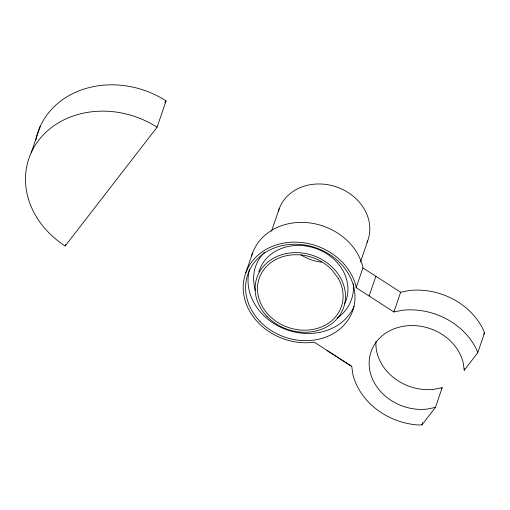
<?xml version="1.0" encoding="UTF-8"?>
<svg xmlns="http://www.w3.org/2000/svg" width="510" height="510" viewBox="0 0 510 510"><rect width="100%" height="100%" fill="white"/><g stroke="black" fill="none" stroke-linecap="round" stroke-linejoin="round"><path stroke-width="0.76" d="M31.276 152.528L40.29 126.206M35.783 139.995A86.898 74.014 18.9 0 1 166.088 100.897L157.074 127.226A86.898 74.014 18.9 0 0 38.856 140.046A86.898 74.014 18.9 0 0 65.159 246.005L65.669 244.5M245.826 272.716L252.584 252.973M271.505 231.247L279.187 208.807M360.519 261.821L367.691 240.886M375.947 341.585A48.278 41.119 18.9 0 0 433.8 389.359L442.202 387.67L435.444 407.413L427.042 409.103A48.278 41.119 18.9 0 1 370.266 372.517A48.278 41.119 18.9 0 1 406.374 325.858A48.278 41.119 18.9 0 1 463.15 362.444L464.215 370.228L477.742 352.754L476.569 349.522A66.383 56.54 18.9 0 0 402.505 310.246L393.892 311.98L356.146 287.653L362.903 267.909L362.776 266.666A57.93 49.343 18.9 0 0 307.747 222.704A57.93 49.343 18.9 0 0 251.64 255.841M369.112 296.01L375.876 276.267M393.892 311.98L400.65 292.236L409.262 290.502A66.383 56.54 18.9 0 1 483.327 329.772L484.5 333.011L477.742 352.754M356.146 287.653L356.018 286.41A57.93 49.343 18.9 0 0 287.889 242.505A57.93 49.343 18.9 0 0 244.558 298.503A57.93 49.343 18.9 0 0 312.687 342.401L314.103 342.076L351.76 366.422L352.85 374.404A66.383 56.54 18.9 0 0 418.187 424.964L421.917 424.887L422.669 422.694M464.215 370.228L464.718 368.768M164.813 102.548L166.088 100.897M65.159 246.005L157.074 127.226M441.239 388.92L442.202 387.67M483.531 334.26L484.5 333.011M421.917 424.887L435.444 407.413M362.903 267.909L400.65 292.236M326.986 350.453L351.76 366.422M321.6 262.204A43.452 37.007 18.9 0 1 301.085 254.936M278.275 211.65A47.073 40.092 18.9 0 1 336.523 186.947A47.073 40.092 18.9 0 1 367.143 242.269M354.08 306.331A55.52 47.29 18.9 0 1 286.76 329.779A55.52 47.29 18.9 0 1 249.594 269.286M353.366 283.726A50.694 43.178 18.9 0 1 337.346 318.087M255.389 290.298A50.694 43.178 18.9 0 1 264.441 252.252M258.895 271.881A45.862 39.066 18.9 0 1 316.742 248.797A45.862 39.066 18.9 0 1 344.639 303.788M338.257 278.377L331.838 269.796A43.452 37.007 18.9 0 0 260.718 274.68A43.452 37.007 18.9 0 0 302.188 330.136A43.452 37.007 18.9 0 0 338.257 278.377M259.979 321.408A55.52 47.29 18.9 0 0 352.48 311.374A55.52 47.29 18.9 0 0 288.405 244.59A55.52 47.29 18.9 0 0 259.979 321.408M266.991 316.372A45.862 39.066 18.9 0 0 343.408 308.085A45.862 39.066 18.9 0 0 290.477 252.915A45.862 39.066 18.9 0 0 266.991 316.372"/></g></svg>
